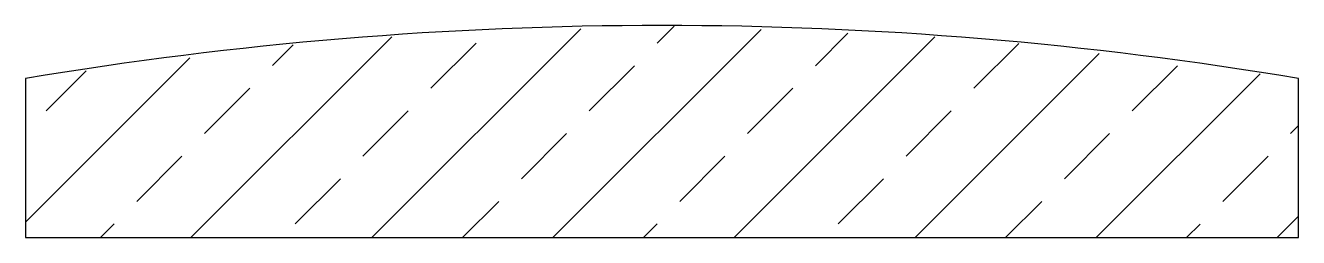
# Model space of a CAD drawing. Header units: metres. Extents: x -60 to 60, y -10 to 10.
import ezdxf

# ---------------------------------------------------------------- set-up
doc = ezdxf.new("R2010")
doc.units = ezdxf.units.M
doc.layers.add('A-DETL-GENF', color=92, linetype='Continuous', lineweight=18)

# ---------------------------------------------------------------- blocks, each defined once
blk = doc.blocks.new('32 holonite rolstoeldorpel - 120-20-15-1522345-00_0 Basismaterialen')
at = {"layer": 'A-DETL-GENF', "lineweight": 13}
h = blk.add_hatch(dxfattribs=at)
h.set_pattern_fill('FP_575', color=256, style=0, pattern_type=2)
h.set_pattern_definition([(45, (13704.416, -269.275), (-8.531243, 8.531243), []), (45, (13712.948, -269.275), (-8.531243, 8.531243), [6.032, -3.016])])
h.paths.add_polyline_path([(60, -9.79), (60, 5.21), (30.1, 8.96), (0, 10.21), (-30.1, 8.96), (-60, 5.21), (-60, -9.79), (23.64, -9.79)])
at = {"layer": 'A-DETL-GENF', "lineweight": 25}
for p, q in [((-60, 5.21), (-60, -9.79)), ((60, -9.79), (60, 5.21)), ((-60, -9.79), (60, -9.79))]:
    blk.add_line(p, q, dxfattribs=at)
for start, end in [(90, 99.5273), (80.4727, 90)]:
    blk.add_arc((0, -352.29), 362.5, start, end, dxfattribs=at)

msp = doc.modelspace()

# ---------------------------------------------------------------- block references
msp.add_blockref('32 holonite rolstoeldorpel - 120-20-15-1522345-00_0 Basismaterialen', (0, 0))

doc.saveas('drawing.dxf')
